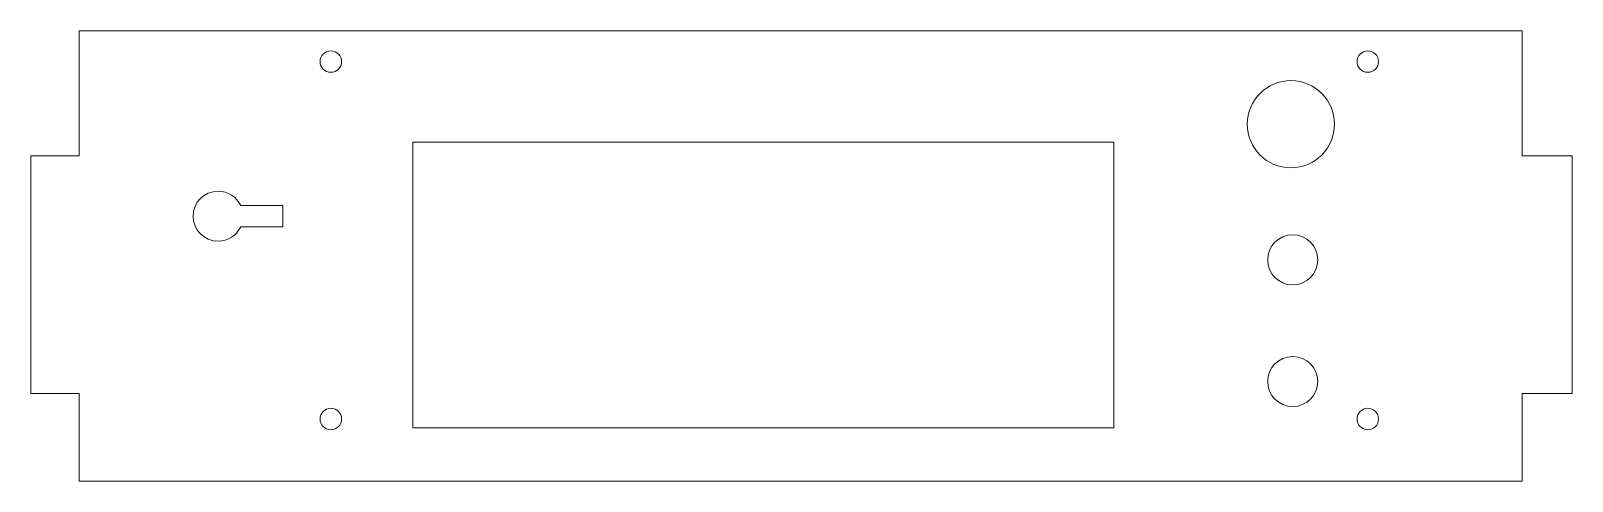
# Model space of a CAD drawing. Header units: millimetres. Extents: x -114 to 101, y -34 to 29.
import ezdxf

# ---------------------------------------------------------------- set-up
doc = ezdxf.new("R2010")
doc.units = ezdxf.units.MM
doc.header["$MEASUREMENT"] = 0
doc.layers.add('PanelMount', color=7, linetype='Continuous')

msp = doc.modelspace()

# ---------------------------------------------------------------- linework, layer by layer
at = {"layer": 'PanelMount', "color": 114, "lineweight": 9}
msp.add_lwpolyline([(-61.033, -26.251), (36.967, -26.251), (36.967, 13.749), (-61.033, 13.749), (-61.033, -26.251)], close=True, dxfattribs=at)
for centre, major_axis in [((-72.5, 25), (0, 1.5)), ((72.5, 25), (0, 1.5)), ((61.746, 16.246), (0, 6.1)), ((62, -2.732), (0, 3.5)), ((62, -19.76), (0, 3.5)), ((-72.5, -25), (0, 1.5)), ((72.5, -25), (0, 1.5))]:
    msp.add_ellipse(centre, major_axis=major_axis, ratio=1, dxfattribs=at)
at = {"layer": 'PanelMount', "color": 22, "lineweight": 9}
msp.add_open_spline([(101.0798, -21.436), (101.0798, -21.436), (94.0798, -21.436), (94.0798, -21.436), (94.0798, -21.436), (94.0798, -21.436), (94.0798, -33.698), (94.0798, -33.698), (94.0798, -33.698), (94.0798, -33.698), (-107.6702, -33.698), (-107.6702, -33.698), (-107.6702, -33.698), (-107.6702, -33.698), (-107.6702, -21.436), (-107.6702, -21.436), (-107.6702, -21.436), (-107.6702, -21.436), (-114.4502, -21.436), (-114.4502, -21.436), (-114.4502, -21.436), (-114.4502, -21.436), (-114.4502, 11.814), (-114.4502, 11.814), (-114.4502, 11.814), (-114.4502, 11.814), (-107.6702, 11.814), (-107.6702, 11.814), (-107.6702, 11.814), (-107.6702, 11.814), (-107.6702, 29.3081), (-107.6702, 29.3081), (-107.6702, 29.3081), (-107.6702, 29.3081), (94.0798, 29.3081), (94.0798, 29.3081), (94.0798, 29.3081), (94.0798, 29.3081), (94.0798, 11.814), (94.0798, 11.814), (94.0798, 11.814), (94.0798, 11.814), (101.0798, 11.814), (101.0798, 11.814), (101.0798, 11.814), (101.0798, 11.814), (101.0798, -21.436), (101.0798, -21.436)], degree=3, knots=[0, 0, 0, 0, 0.08333333, 0.08333333, 0.08333333, 0.08333333, 0.16666667, 0.16666667, 0.16666667, 0.16666667, 0.25, 0.25, 0.25, 0.25, 0.33333333, 0.33333333, 0.33333333, 0.33333333, 0.41666667, 0.41666667, 0.41666667, 0.41666667, 0.5, 0.5, 0.5, 0.5, 0.58333333, 0.58333333, 0.58333333, 0.58333333, 0.66666667, 0.66666667, 0.66666667, 0.66666667, 0.75, 0.75, 0.75, 0.75, 0.83333333, 0.83333333, 0.83333333, 0.83333333, 0.91666667, 0.91666667, 0.91666667, 0.91666667, 1, 1, 1, 1], dxfattribs=at)
at = {"layer": 'PanelMount', "color": 114, "lineweight": 9}
msp.add_open_spline([(-85.1049, 4.869), (-85.1049, 4.869), (-79.2278, 4.869), (-79.2278, 4.869), (-79.2278, 4.869), (-79.2278, 4.869), (-79.2278, 1.869), (-79.2278, 1.869), (-79.2278, 1.869), (-79.2278, 1.869), (-85.105, 1.869), (-85.105, 1.869), (-85.105, 1.869), (-85.6669, 0.6867), (-86.8719, -0.131), (-88.2678, -0.131), (-88.2678, -0.131), (-90.2005, -0.131), (-91.7678, 1.4364), (-91.7678, 3.369), (-91.7678, 3.369), (-91.7678, 5.3017), (-90.2005, 6.869), (-88.2678, 6.869), (-88.2678, 6.869), (-86.8719, 6.869), (-85.6667, 6.0513), (-85.1049, 4.869)], degree=3, knots=[0, 0, 0, 0, 0.14285714, 0.14285714, 0.14285714, 0.14285714, 0.28571429, 0.28571429, 0.28571429, 0.28571429, 0.42857143, 0.42857143, 0.42857143, 0.42857143, 0.57142857, 0.57142857, 0.57142857, 0.57142857, 0.71428571, 0.71428571, 0.71428571, 0.71428571, 0.85714286, 0.85714286, 0.85714286, 0.85714286, 1, 1, 1, 1], dxfattribs=at)

doc.saveas('drawing.dxf')
